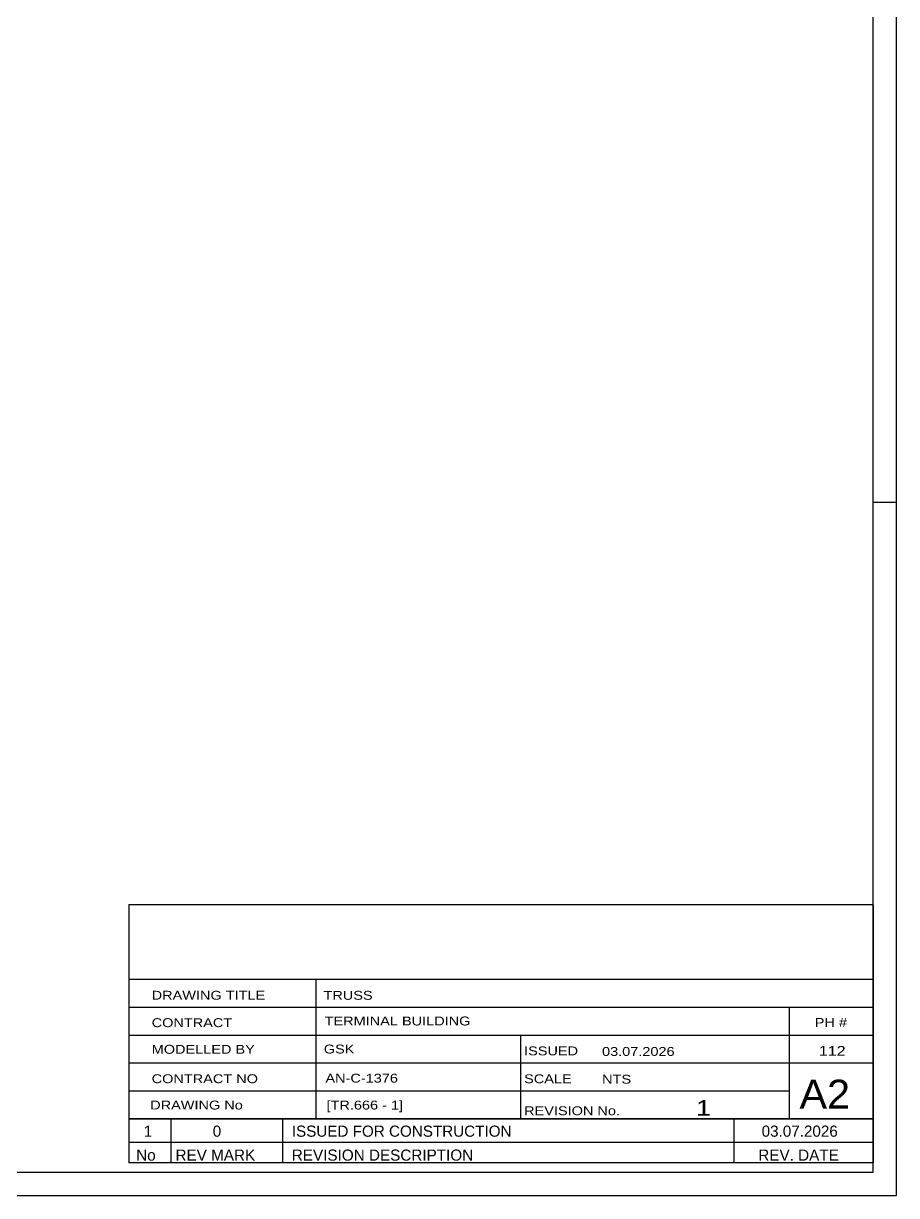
# Model space of a CAD drawing. Header units: millimetres. Extents: x 0 to 594, y 0 to 420.
# Drawn here: x 406.3 to 594, y 0 to 252 of the extents above; entities that cross this region are included whole.
import ezdxf

# ---------------------------------------------------------------- set-up
doc = ezdxf.new("R2010")
doc.units = ezdxf.units.MM
doc.styles.add('Arial Narrow', font='ARIALN.TTF', dxfattribs={"height": 0.2})

# ---------------------------------------------------------------- blocks, each defined once
blk = doc.blocks.new('Unknown-761531645-1132')
at = {"color": 5, "linetype": 'Continuous'}
for p, q in [((594, 0), (594, 420)), ((589, 5), (589, 415)), ((594, 149), (589, 149)), ((5, 5), (589, 5)), ((0, 0), (594, 0))]:
    blk.add_line(p, q, dxfattribs=at)
blk = doc.blocks.new('Unknown-761531645-13183')
at = {"color": 7, "linetype": 'Continuous'}
for p, q in [((429, 16.5), (589, 16.5)), ((589, 16.5), (429, 16.5)), ((429, 16.5), (429, 11.5)), ((438, 16.5), (438, 11.5)), ((462, 16.5), (462, 11.5)), ((559, 16.5), (559, 11.5)), ((589, 16.5), (589, 11.5)), ((429, 11.5), (589, 11.5)), ((429, 11.5), (429, 7)), ((429, 11.5), (589, 11.5)), ((438, 11.5), (438, 7)), ((462, 11.5), (462, 7)), ((559, 11.5), (559, 7)), ((589, 11.5), (589, 7)), ((589, 7), (429, 7))]:
    blk.add_line(p, q, dxfattribs=at)
at = {"color": 7, "linetype": 'Continuous', "style": 'Arial Narrow'}
for s, height, width, p in [('1', 2.39, 1.196471, (432.16, 12.65)), ('0', 2.39, 1.196471, (447, 12.65)), ('ISSUED FOR CONSTRUCTION', 2.3861, 1.196471, (464, 12.65)), ('03.07.2026', 2.386, 1.196471, (565, 12.65)), ('No', 2.386, 1.2, (430.54, 7.5)), ('REV MARK', 2.386, 1.2, (439, 7.5)), ('REVISION DESCRIPTION', 2.3861, 1.2, (464, 7.5)), ('REV. DATE', 2.386, 1.2, (564.28, 7.5))]:
    blk.add_text(s, height=height, dxfattribs=dict(at, width=width)).set_placement(p)
blk = doc.blocks.new('Unknown-761531645-13184')
at = {"color": 7, "linetype": 'Continuous'}
for p, q in [((429, 62.55), (429, 16.5)), ((429, 62.55), (589, 62.55)), ((589, 62.5), (589, 16.5)), ((429, 46.5), (589, 46.5)), ((469.14, 46.5), (469.14, 16.5)), ((429, 40.5), (589, 40.5)), ((571, 16.6), (571, 40.5)), ((429, 34.5), (589, 34.5)), ((513.14, 34.5), (513.14, 16.5)), ((429, 28.5), (589, 28.5)), ((429, 22.5), (571, 22.5)), ((429, 16.5), (589, 16.5))]:
    blk.add_line(p, q, dxfattribs=at)
at = {"color": 7, "style": 'Arial Narrow'}
for s, height, width, p in [('DRAWING TITLE', 1.9089, 1.425378, (433.88, 42.1)), ('TRUSS', 1.909, 1.425378, (470.81, 42.09)), ('CONTRACT', 1.909, 1.425378, (433.88, 36.21)), ('TERMINAL BUILDING', 1.9089, 1.425378, (471.06, 36.57)), ('MODELLED BY', 1.9089, 1.425378, (433.88, 30.48)), ('GSK', 1.909, 1.425378, (470.88, 30.54)), ('ISSUED', 1.909, 1.425378, (513.94, 30.14)), ('03.07.2026', 1.909, 1.425378, (530.69, 30.02)), ('CONTRACT NO', 1.9089, 1.425378, (433.88, 24.16)), ('AN-C-1376', 1.909, 1.425378, (471.23, 24.28)), ('SCALE', 1.909, 1.425378, (513.94, 24.15)), ('A2', 6.204, 1.25, (573.14, 18.7)), ('DRAWING No', 1.909, 1.425378, (433.56, 18.5)), ('[TR.666 - 1]', 1.9089, 1.425378, (471.46, 18.49)), ('1', 3.34, 1.5, (550.91, 17.18)), ('REVISION No.', 1.9089, 1.425378, (513.94, 17.27))]:
    blk.add_text(s, height=height, dxfattribs=dict(at, width=width)).set_placement(p)
at = {"color": 7, "linetype": 'Continuous', "style": 'Arial Narrow', "width": 1.43}
for s, height, p in [('PH #', 1.909, (576.4, 36.25)), ('112', 2.1, (577.3, 30.05)), ('NTS', 1.909, (530.7, 24.05))]:
    blk.add_text(s, height=height, dxfattribs=at).set_placement(p)

msp = doc.modelspace()

# ---------------------------------------------------------------- block references
for name in ['Unknown-761531645-1132', 'Unknown-761531645-13184', 'Unknown-761531645-13183']:
    msp.add_blockref(name, (0, 0))

doc.saveas('drawing.dxf')
